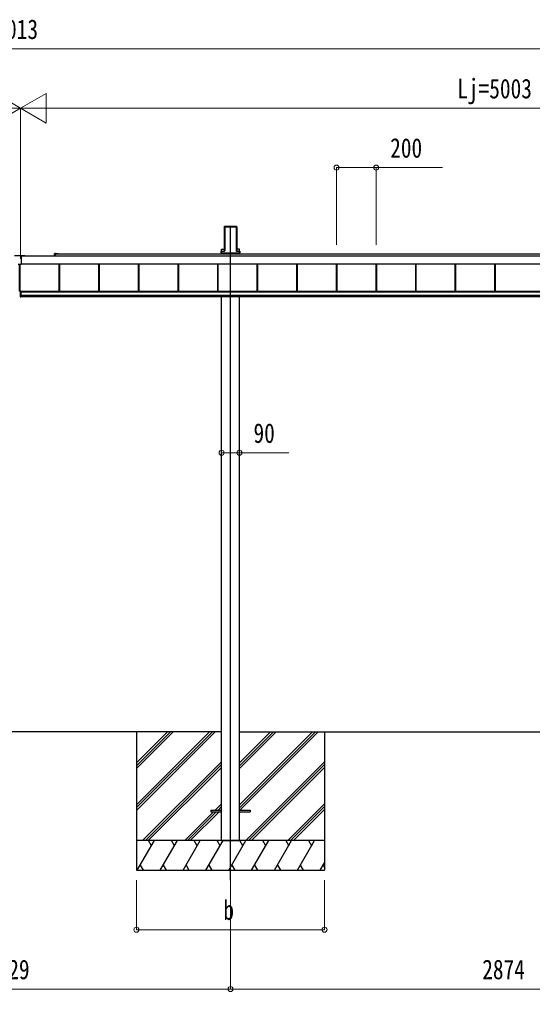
# Model space of a CAD drawing. Units: millimetres, scale not verified. Extents: x -12615 to 12615, y -8910 to 8910.
# Drawn here: x 320 to 2911, y -5851 to -938 of the extents above; entities that cross this region are included whole.
import ezdxf
from ezdxf.enums import TextEntityAlignment as Align

# ---------------------------------------------------------------- set-up
doc = ezdxf.new("R2010")
doc.units = ezdxf.units.MM
doc.header["$LTSCALE"] = 50
for name, color, linetype in [('0-3_YKK_11', 7, 'Continuous'), ('0-4_YKK_12', 2, 'Continuous'), ('0-5_YKK_13', 4, 'Continuous'), ('0-6_YKK_A1', 4, 'Continuous')]:
    doc.layers.add(name, color=color, linetype=linetype)
doc.layers.add('0-7_YKK_D', color=6, linetype='Continuous', lineweight=18)
doc.styles.add('ＭＳ ゴシック', font='')
doc.styles.get('ＭＳ ゴシック').set_extended_font_data('MS Gothic')

msp = doc.modelspace()

# ---------------------------------------------------------------- linework, layer by layer
at = {"layer": '0-3_YKK_11'}
for p, q in [((320.12, -2310.44), (320.12, -2175.71)), ((322.63, -2310.44), (322.63, -2175.71)), ((322.92, -2310.44), (322.92, -2175.71))]:
    msp.add_line(p, q, dxfattribs=at)
at = {"layer": '0-4_YKK_12'}
msp.add_line((1385.92, -5288), (1385.92, -1983.69), dxfattribs=at)
at = {"layer": '0-5_YKK_13'}
for p, q in [((294.92, -2130.71), (347.92, -2130.71)), ((328.92, -2132.71), (328.92, -2175.71)), ((328.92, -2132.71), (347.92, -2132.71)), ((347.92, -2132.71), (347.92, -2130.71)), ((328.92, -2175.71), (313.92, -2175.71))]:
    msp.add_line(p, q, dxfattribs=at)
at = {"layer": '0-6_YKK_A1'}
for p, q in [((1354.67, -1989.04), (1354.67, -2105.71)), ((1355.03, -1983.19), (1354.68, -1988.69)), ((1355.47, -1983.65), (1355.03, -1983.19)), ((1355.53, -1982.72), (1357.57, -1982.72)), ((1355.53, -1982.72), (1355.97, -1983.19)), ((1355.55, -2099.66), (1355.55, -1984.54)), ((1356.04, -1984.21), (1356.04, -2099.34)), ((1357.88, -1983.05), (1357.57, -1982.72)), ((1357.88, -1983.05), (1413.96, -1983.05)), ((1358.42, -1986.19), (1413.42, -1986.19)), ((1358.42, -2107.55), (1358.42, -1986.19)), ((1413.96, -1983.05), (1414.27, -1982.72)), ((1414.27, -1982.72), (1416.31, -1982.72)), ((1415.79, -2099.34), (1415.79, -1984.21)), ((1415.87, -1983.19), (1416.31, -1982.72)), ((1416.29, -1984.54), (1416.29, -2099.66)), ((1416.81, -1983.19), (1416.37, -1983.65)), ((1416.81, -1983.19), (1417.15, -1988.69)), ((1417.17, -1989.04), (1417.17, -2105.71)), ((1338.51, -2116.46), (1338.51, -2109.58)), ((1338.55, -2108.61), (1353.56, -2108.61)), ((1340.51, -2109.67), (1340.51, -2116.46)), ((1354.08, -2109.67), (1340.51, -2109.67)), ((1340.72, -2099.28), (1354.67, -2099.28)), ((1340.72, -2108.61), (1340.72, -2099.28)), ((1354.65, -2106.07), (1354.56, -2107.68)), ((1355.08, -2108.23), (1355.46, -2102.14)), ((1355.95, -2102.17), (1355.58, -2108.26)), ((1416.26, -2108.26), (1415.88, -2102.17)), ((1416.38, -2102.14), (1416.76, -2108.23)), ((1431.12, -2099.28), (1417.17, -2099.28)), ((1417.18, -2106.07), (1417.28, -2107.68)), ((1417.75, -2109.17), (1431.33, -2109.17)), ((1431.33, -2109.67), (1417.75, -2109.67)), ((1418.28, -2108.61), (1433.29, -2108.61)), ((1431.12, -2108.61), (1431.12, -2099.28)), ((1431.33, -2109.17), (1431.33, -2109.67)), ((1431.33, -2116.46), (1431.33, -2109.67)), ((1433.32, -2109.58), (1433.32, -2116.46)), ((347.92, -2132.61), (5321.42, -2132.61)), ((497.42, -2132.61), (497.42, -2122.64)), ((499.92, -2120.14), (507.46, -2120.14)), ((499.92, -2122.64), (5132.17, -2122.64)), ((499.92, -2122.94), (499.92, -2132.61)), ((513.67, -2122.64), (500.22, -2122.64)), ((508.38, -2120.14), (513.67, -2120.14)), ((1338.05, -2116.46), (1338.05, -2116.96)), ((1338.05, -2116.96), (1338.51, -2116.96)), ((1340.51, -2116.46), (1338.51, -2116.46)), ((1340.51, -2116.96), (1338.51, -2116.96)), ((1338.52, -2116.46), (1338.52, -2116.96)), ((1340.51, -2116.46), (1431.33, -2116.46)), ((1340.51, -2116.46), (1340.51, -2116.96)), ((1340.51, -2116.96), (1431.33, -2116.96)), ((1340.72, -2122.64), (1340.72, -2116.96)), ((1340.92, -2116.96), (1340.92, -2122.64)), ((1341.92, -2116.62), (1429.92, -2116.62)), ((1430.92, -2116.96), (1430.92, -2122.64)), ((1431.12, -2122.64), (1431.12, -2116.96)), ((1433.32, -2116.46), (1431.33, -2116.46)), ((1431.33, -2116.46), (1431.33, -2116.96)), ((1433.32, -2116.96), (1431.33, -2116.96)), ((1433.32, -2116.46), (1433.32, -2116.96)), ((1433.79, -2116.96), (1433.32, -2116.96)), ((1433.79, -2116.46), (1433.79, -2116.96)), ((328.92, -2172.55), (5321.42, -2172.55)), ((328.92, -2172.79), (5321.42, -2172.79)), ((521.42, -2310.7), (521.42, -2172.79)), ((521.82, -2310.7), (521.82, -2172.79)), ((524.42, -2310.7), (524.42, -2172.79)), ((721.42, -2310.7), (721.42, -2172.79)), ((724.02, -2310.7), (724.02, -2172.79)), ((724.42, -2310.7), (724.42, -2172.79)), ((921.42, -2310.7), (921.42, -2172.79)), ((924.02, -2310.7), (924.02, -2172.79)), ((924.42, -2310.7), (924.42, -2172.79)), ((1121.42, -2310.7), (1121.42, -2172.79)), ((1124.02, -2310.7), (1124.02, -2172.79)), ((1124.42, -2310.7), (1124.42, -2172.79)), ((1321.42, -2310.7), (1321.42, -2172.79)), ((1324.02, -2310.7), (1324.02, -2172.79)), ((1324.42, -2310.7), (1324.42, -2172.79)), ((1521.42, -2310.7), (1521.42, -2172.79)), ((1524.02, -2310.7), (1524.02, -2172.79)), ((1524.42, -2310.7), (1524.42, -2172.79)), ((1721.42, -2310.7), (1721.42, -2172.79)), ((1724.02, -2310.7), (1724.02, -2172.79)), ((1724.42, -2310.7), (1724.42, -2172.79)), ((1921.42, -2310.7), (1921.42, -2172.79)), ((1924.02, -2310.7), (1924.02, -2172.79)), ((1924.42, -2310.7), (1924.42, -2172.79)), ((2121.42, -2310.7), (2121.42, -2172.79)), ((2124.02, -2310.7), (2124.02, -2172.79)), ((2124.42, -2310.7), (2124.42, -2172.79)), ((2321.42, -2310.7), (2321.42, -2172.79)), ((2324.02, -2310.7), (2324.02, -2172.79)), ((2324.42, -2310.7), (2324.42, -2172.79)), ((2521.42, -2310.7), (2521.42, -2172.79)), ((2524.02, -2310.7), (2524.02, -2172.79)), ((2524.42, -2310.7), (2524.42, -2172.79)), ((2721.42, -2310.7), (2721.42, -2172.79)), ((2724.02, -2310.7), (2724.02, -2172.79)), ((2724.42, -2310.7), (2724.42, -2172.79)), ((320.12, -2310.44), (322.63, -2310.44)), ((322.92, -2310.44), (326.42, -2310.44)), ((326.42, -2332.88), (322.92, -2332.88)), ((322.92, -2339.5), (326.42, -2339.5)), ((326.42, -2310.7), (5319.42, -2310.7)), ((326.42, -2312.71), (5319.42, -2312.71)), ((326.42, -2314.51), (5319.42, -2314.51)), ((326.42, -2314.51), (5319.42, -2314.51)), ((326.42, -2331.48), (5319.42, -2331.48)), ((326.42, -2337.97), (5319.42, -2337.97)), ((1340.72, -5088), (1340.72, -2337.97)), ((1431.12, -5088), (1431.12, -2337.97)), ((1340.72, -4538), (-697.88, -4538)), ((910.92, -4538), (910.92, -5238)), ((910.92, -4907.18), (1280.24, -4538)), ((910.92, -4921.32), (1294.38, -4538)), ((910.92, -4935.46), (1308.52, -4538)), ((910.92, -4723.33), (1096.39, -4538)), ((910.92, -4709.19), (1082.25, -4538)), ((910.92, -4695.05), (1068.11, -4538)), ((1431.12, -4538), (4214.72, -4538)), ((1431.26, -4907.48), (1800.6, -4538)), ((1431.26, -4921.62), (1814.74, -4538)), ((1431.26, -4723.63), (1616.89, -4538)), ((1431.26, -4709.49), (1602.75, -4538)), ((1431.26, -4695.35), (1588.61, -4538)), ((1433.52, -4933.5), (1828.88, -4538)), ((1860.92, -4538), (1860.92, -5238)), ((942.23, -5088), (1340.86, -4689.51)), ((956.37, -5088), (1340.86, -4703.65)), ((1462.87, -5088), (1860.92, -4689.81)), ((1477.01, -5088), (1860.92, -4703.95)), ((970.51, -5088), (1340.86, -4717.8)), ((1491.15, -5088), (1860.92, -4718.1)), ((1309, -4933.5), (1340.86, -4901.64)), ((1675, -5088), (1860.92, -4901.94)), ((1154.5, -5088), (1300, -4942.5)), ((1168.64, -5088), (1314.14, -4942.5)), ((1182.79, -5088), (1328.29, -4942.5)), ((1285.86, -4933.5), (1285.86, -4942.5)), ((1285.86, -4933.5), (1340.86, -4933.5)), ((1285.86, -4942.5), (1340.86, -4942.5)), ((1323.14, -4933.5), (1340.86, -4915.78)), ((1337.29, -4933.5), (1340.86, -4929.93)), ((1430.86, -4933.5), (1485.86, -4933.5)), ((1430.86, -4942.5), (1485.86, -4942.5)), ((1485.86, -4933.5), (1485.86, -4942.5)), ((1689.14, -5088), (1860.92, -4916.08)), ((1703.29, -5088), (1860.92, -4930.23)), ((1860.92, -5088), (910.92, -5088)), ((915.19, -5238), (1001.8, -5088)), ((986.8, -5113.98), (971.79, -5088)), ((1030.81, -5238), (1117.41, -5088)), ((1102.41, -5113.98), (1087.41, -5088)), ((1146.28, -5238), (1232.88, -5088)), ((1217.88, -5113.98), (1202.88, -5088)), ((1261.75, -5238), (1348.35, -5088)), ((1333.35, -5113.98), (1318.35, -5088)), ((1340.72, -5088), (1431.12, -5088)), ((1377.22, -5238), (1463.82, -5088)), ((1448.82, -5113.98), (1433.82, -5088)), ((1492.69, -5238), (1579.29, -5088)), ((1564.29, -5113.98), (1549.29, -5088)), ((1608.16, -5238), (1694.76, -5088)), ((1664.76, -5088), (1679.76, -5113.98)), ((1723.63, -5238), (1810.09, -5088)), ((1780.09, -5088), (1795.09, -5113.98)), ((1838.95, -5238), (1860.92, -5199.96)), ((910.92, -5238), (1860.92, -5238)), ((930.19, -5212.02), (945.19, -5238)), ((1045.8, -5212.02), (1060.8, -5238)), ((1161.27, -5212.02), (1176.27, -5238)), ((1276.75, -5212.02), (1291.75, -5238)), ((1392.22, -5212.02), (1407.21, -5238)), ((1507.69, -5212.02), (1522.68, -5238)), ((1623.16, -5212.02), (1638.15, -5238)), ((1738.62, -5212.02), (1753.62, -5238)), ((1853.95, -5212.02), (1860.92, -5224.08))]:
    msp.add_line(p, q, dxfattribs=at)
for points in [[(1338.05, -2109.11), (1338.05, -2116.46), (1338.51, -2116.46)], [(1340.51, -2109.67), (1340.51, -2109.17), (1354.08, -2109.17)], [(1433.79, -2109.11), (1433.79, -2116.46), (1433.32, -2116.46)], [(322.92, -2310.44), (322.92, -2332.88), (322.92, -2339.5)], [(325.92, -2310.44), (325.92, -2332.88), (325.92, -2339.5)], [(326.42, -2310.44), (326.42, -2332.88), (326.42, -2339.5)]]:
    msp.add_lwpolyline(points, dxfattribs=at)
for centre, radius, start, end in [((1339.01, -2109.58), 0.501, 90.24971, 179.75029), ((1432.82, -2109.58), 0.501, 0.24971, 89.75029), ((499.92, -2122.64), 2.5, 90, 180), ((500.22, -2122.94), 0.3, 90, 180), ((507.46, -2120.34), 0.2, 23.57818, 90), ((507.92, -2120.14), 0.3, 203.57818, 336.42182), ((508.38, -2120.34), 0.2, 90, 156.42182), ((513.67, -2121.39), 1.25, 270, 90)]:
    msp.add_arc(centre, radius, start, end, dxfattribs=at)
for centre, major_axis, ratio, start_param, end_param in [((1354.71, -1988.69), (0.031, 0.5), 0.061627, 1.5746234, 2.3600215), ((1355.53, -1983.22), (0.346, -0.364), 0.996462, 2.3838095, 3.8892836), ((1355.24, -1986.69), (0.22, 3.04), 0.070684, 5.5043854, 6.2286971), ((1355.74, -1986.72), (0.22, 3.54), 0.060877, 5.5025319, 6.2268436), ((1416.1, -1986.72), (-0.22, 3.54), 0.060877, 0.0563417, 0.7806534), ((1416.59, -1986.69), (-0.22, 3.04), 0.070684, 0.0544883, 0.7787999), ((1416.31, -1983.22), (-0.346, -0.364), 0.996462, 2.3939017, 3.8993758), ((1417.12, -1988.69), (-0.031, 0.5), 0.061627, 3.9231638, 4.7085619), ((1338.55, -2109.11), (0.355, -0.355), 0.99628, 2.358058, 3.9251274), ((1340.51, -2109.57), (2, 0), 0.045872, 3.2026792, 4.712389), ((1340.51, -2109.07), (1.5, 0), 0.061163, 3.2026792, 4.712389), ((1353.56, -2107.61), (0.691, -0.728), 0.996462, 5.5254021, 7.0308762), ((1354.08, -2108.16), (-0.693, 0.73), 0.992955, 2.3838095, 3.8892836), ((1354.08, -2108.16), (1.04, -1.09), 0.996462, 5.5254021, 7.0308762), ((1354.62, -2106.07), (0.031, 0.5), 0.061627, 4.716216, 5.5016142), ((1355.24, -2102.14), (0.22, 3.5), 0.061627, 4.716216, 5.5016142), ((1355.74, -2102.17), (0.22, 4), 0.053972, 4.7153191, 5.5007173), ((1416.1, -2102.17), (-0.22, 4), 0.053972, 0.782468, 1.5678662), ((1417.76, -2108.16), (-1.04, -1.09), 0.996462, 5.5354944, 7.0409685), ((1416.59, -2102.14), (-0.22, 3.5), 0.061627, 0.7815711, 1.5669693), ((1417.76, -2108.16), (0.693, 0.73), 0.992955, 2.3939017, 3.8993758), ((1417.21, -2106.07), (-0.031, 0.5), 0.061627, 0.7815711, 1.5669693), ((1418.28, -2107.61), (-0.691, -0.728), 0.996462, 5.5354944, 7.0409685), ((1431.33, -2109.07), (1.5, 0), 0.061163, 4.712389, 6.2220988), ((1431.33, -2109.57), (2, 0), 0.045872, 4.712389, 6.2220988), ((1433.29, -2109.11), (-0.355, -0.355), 0.99628, 2.358058, 3.9251274)]:
    msp.add_ellipse(centre, major_axis=major_axis, ratio=ratio, start_param=start_param, end_param=end_param, dxfattribs=at)
at = {"layer": '0-7_YKK_D'}
for p, q in [((5177.92, -1086.19), (-4535.08, -1086.19)), ((324.92, -1386.19), (195.01, -1311.19)), ((324.92, -1386.19), (454.82, -1311.19)), ((454.82, -1461.19), (454.82, -1311.19)), ((324.92, -1386.19), (65.11, -1386.19)), ((324.92, -1386.19), (195.01, -1461.19)), ((324.92, -2147.35), (324.92, -1385.19)), ((324.92, -2147.35), (324.92, -1385.19)), ((324.92, -1386.19), (454.82, -1461.19)), ((324.92, -1386.19), (584.73, -1386.19)), ((5177.92, -1386.19), (474.92, -1386.19)), ((1921.42, -2075.87), (1921.42, -1685.19)), ((2121.42, -2075.87), (2121.42, -1685.19)), ((1340.72, -3127.37), (1340.72, -3128.37)), ((910.92, -5288), (910.92, -5539)), ((1385.92, -5289), (1385.92, -5839)), ((1385.92, -5289), (1385.92, -5839)), ((1860.92, -5288), (1860.92, -5539)), ((910.92, -5538), (1860.92, -5538)), ((1385.92, -5838), (-743.08, -5838)), ((1385.92, -5838), (4259.92, -5838))]:
    msp.add_line(p, q, dxfattribs=at)
for points in [[(1921.42, -1686.19), (2121.42, -1686.19), (2457.22, -1686.19)], [(1340.72, -3127.37), (1431.12, -3127.37), (1680.52, -3127.37)]]:
    msp.add_lwpolyline(points, dxfattribs=at)
for centre in [(1921.42, -1686.19), (2121.42, -1686.19), (1340.72, -3127.37), (1431.12, -3127.37), (910.92, -5538), (1860.92, -5538), (1385.92, -5838), (1385.92, -5838)]:
    msp.add_circle(centre, 12.75, dxfattribs=at)

# ---------------------------------------------------------------- texts
at = {"layer": '0-7_YKK_D', "style": 'ＭＳ ゴシック', "width": 0.8}
for s, p in [('Lt=10013', (-16.98, -1066.19)), ('Lj=5003', (2531.22, -1366.19)), ('200', (2192.42, -1666.19)), ('90', (1502.12, -3107.37)), ('b', (1349.92, -5518)), ('2129', (155.82, -5818)), ('2874', (2657.32, -5818))]:
    msp.add_text(s, height=98.97, dxfattribs=at).set_placement(p, align=Align.BOTTOM_LEFT)

doc.saveas('drawing.dxf')
